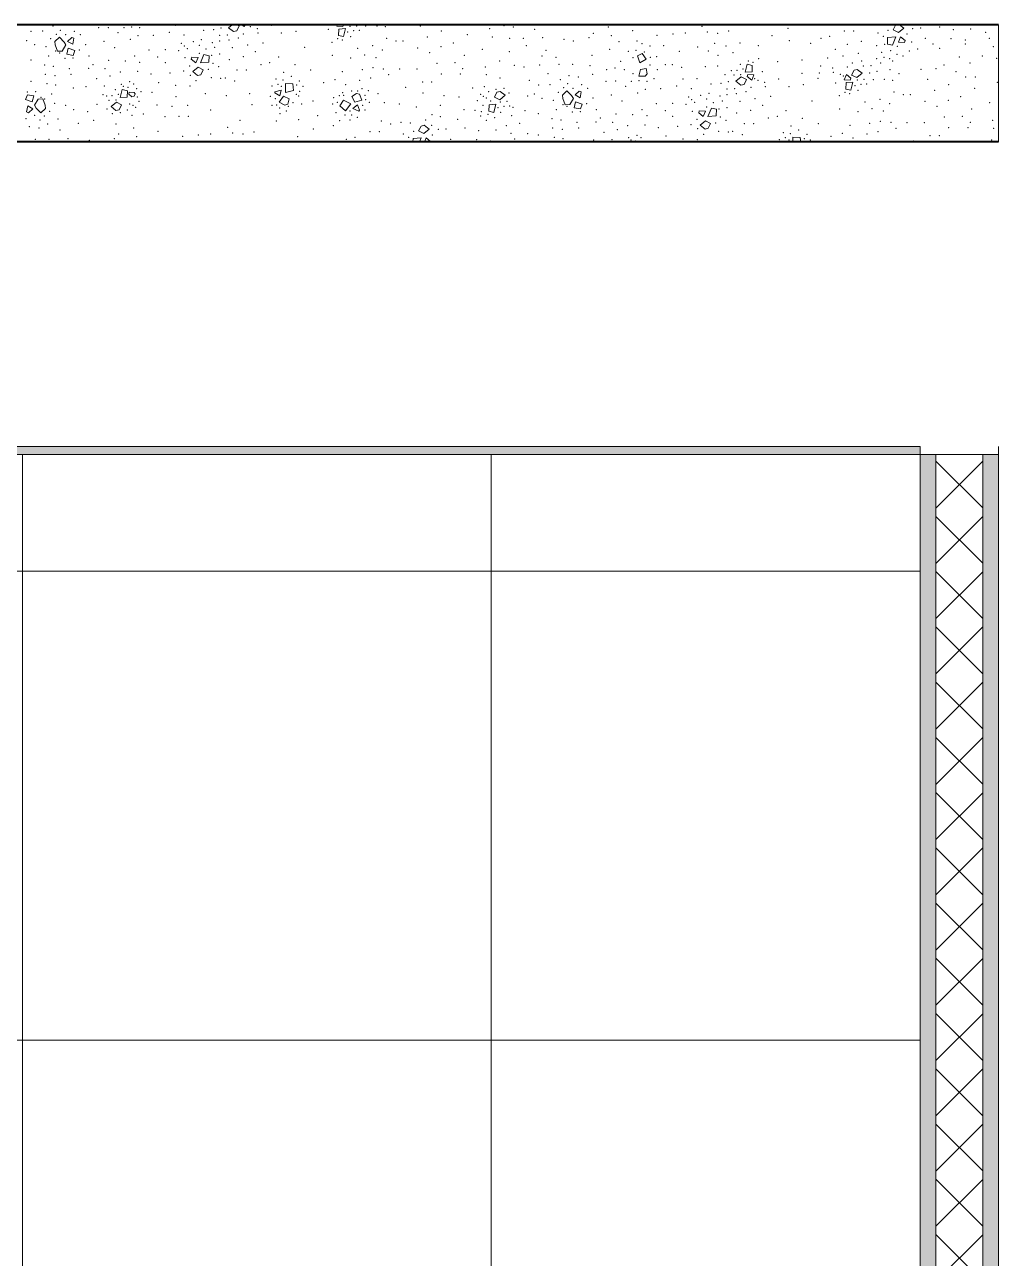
# Model space of a CAD drawing. Header units: metres. Extents: x -1.9 to 95.3, y -2.2 to 2.5.
# Drawn here: x 70.779 to 72.026, y 0.006 to 1.585 of the extents above; entities that cross this region are included whole.
import ezdxf

# ---------------------------------------------------------------- set-up
doc = ezdxf.new("R2010")
doc.units = ezdxf.units.M
doc.header["$MEASUREMENT"] = 0
for name, color, linetype in [('FORRO.EXEC', 7, 'Continuous'), ('LAJES.EST', 7, 'Continuous'), ('PAREDE CONSTRUIR', 7, 'Continuous')]:
    doc.layers.add(name, color=color, linetype=linetype)
for name, color, linetype, lineweight in [('FORRO.EXEC_Caneta_No__241', 7, 'Continuous', 13), ('LAJES.EST_Caneta_No__1', 7, 'Continuous', 40), ('LAJES.EST_Caneta_No__241', 7, 'Continuous', 13), ('PAREDE CONSTRUIR_Caneta_No__241', 7, 'Continuous', 13), ('PAREDE CONSTRUIR_Caneta_No__83', 84, 'Continuous', 0)]:
    doc.layers.add(name, color=color, linetype=linetype, lineweight=lineweight)
doc.layers.add('LAJES.EST_Caneta_No__97', color=7, linetype='Continuous', lineweight=13, true_color=0x6b6b6b)
doc.layers.add('PAREDE CONSTRUIR_Caneta_No__97', color=7, linetype='Continuous', lineweight=13, true_color=0x6b6b6b)

# ---------------------------------------------------------------- blocks, each defined once
blk = doc.blocks.new('*X251', base_point=(12.8619, -2.115))
at = {"layer": 'LAJES.EST_Caneta_No__241', "color": 7, "linetype": 'Continuous', "lineweight": 13}
for p, q in [((71.0449, 1.585), (71.0401, 1.5811)), ((71.0464, 1.5761), (71.0401, 1.5811)), ((71.0504, 1.585), (71.0536, 1.5835)), ((71.0536, 1.5835), (71.0505, 1.5771)), ((71.0603, 1.5825), (71.0573, 1.585)), ((71.0613, 1.585), (71.0603, 1.5825)), ((71.1787, 1.583), (71.1795, 1.585)), ((71.1866, 1.5826), (71.1787, 1.583)), ((71.1808, 1.5711), (71.1812, 1.5794)), ((71.1812, 1.5794), (71.1899, 1.58)), ((71.1872, 1.585), (71.1866, 1.5826)), ((71.1899, 1.58), (71.1873, 1.5697)), ((71.8913, 1.5782), (71.8944, 1.5845)), ((71.8944, 1.5845), (71.8963, 1.585)), ((71.898, 1.575), (71.9048, 1.5805)), ((71.8992, 1.585), (71.9048, 1.5805)), ((70.8178, 1.5635), (70.8236, 1.5691)), ((70.8182, 1.5593), (70.8178, 1.5635)), ((70.8236, 1.5691), (70.8297, 1.5628)), ((70.834, 1.5636), (70.8395, 1.5687)), ((70.8405, 1.5599), (70.834, 1.5636)), ((70.8395, 1.5687), (70.842, 1.5677)), ((70.842, 1.5677), (70.8405, 1.5599)), ((71.0505, 1.5771), (71.0464, 1.5761)), ((71.1808, 1.5711), (71.1873, 1.5697)), ((71.8839, 1.5602), (71.8842, 1.5685)), ((71.8842, 1.5685), (71.8947, 1.5694)), ((71.8947, 1.5694), (71.8904, 1.5588)), ((71.898, 1.575), (71.8913, 1.5782)), ((71.898, 1.5625), (71.9008, 1.5695)), ((71.9008, 1.5695), (71.9066, 1.5648)), ((71.9066, 1.5648), (71.9059, 1.5621)), ((70.8182, 1.5593), (70.8212, 1.551)), ((70.8212, 1.551), (70.8272, 1.5513)), ((70.8272, 1.5513), (70.8318, 1.5593)), ((70.8297, 1.5628), (70.8318, 1.5593)), ((70.8328, 1.5471), (70.8348, 1.5548)), ((70.8348, 1.5548), (70.8432, 1.5519)), ((70.841, 1.5457), (70.8432, 1.5519)), ((71.57, 1.5479), (71.564, 1.5451)), ((71.57, 1.5479), (71.5748, 1.541)), ((71.8839, 1.5602), (71.8904, 1.5588)), ((71.9059, 1.5621), (71.898, 1.5625)), ((70.841, 1.5457), (70.8328, 1.5471)), ((70.9924, 1.5407), (70.9931, 1.5434)), ((70.9982, 1.536), (70.9924, 1.5407)), ((70.9931, 1.5434), (71.001, 1.543)), ((71.001, 1.543), (70.9982, 1.536)), ((71.0043, 1.5361), (71.0086, 1.5467)), ((71.0147, 1.537), (71.0043, 1.5361)), ((71.0151, 1.5453), (71.0086, 1.5467)), ((71.0151, 1.5453), (71.0147, 1.537)), ((71.5667, 1.5362), (71.564, 1.5451)), ((71.5748, 1.541), (71.5667, 1.5362)), ((71.7018, 1.524), (71.7043, 1.5343)), ((71.7108, 1.5329), (71.7043, 1.5343)), ((71.7108, 1.5329), (71.7105, 1.5245)), ((71.001, 1.5305), (70.9942, 1.525)), ((71.0005, 1.5199), (70.9942, 1.525)), ((71.0046, 1.521), (71.0005, 1.5199)), ((71.001, 1.5305), (71.0077, 1.5273)), ((71.0077, 1.5273), (71.0046, 1.521)), ((71.5677, 1.5276), (71.5656, 1.519)), ((71.5737, 1.5189), (71.5656, 1.519)), ((71.5677, 1.5276), (71.5749, 1.5291)), ((71.5763, 1.5221), (71.5737, 1.5189)), ((71.5749, 1.5291), (71.5763, 1.5221)), ((71.6967, 1.5181), (71.6899, 1.5125)), ((71.6967, 1.5181), (71.7034, 1.5149)), ((71.7105, 1.5245), (71.7018, 1.524)), ((71.7043, 1.5187), (71.705, 1.5213)), ((71.7101, 1.5139), (71.7043, 1.5187)), ((71.705, 1.5213), (71.7129, 1.5209)), ((71.7129, 1.5209), (71.7101, 1.5139)), ((71.8285, 1.5144), (71.8313, 1.5214)), ((71.8313, 1.5214), (71.8371, 1.5166)), ((71.8371, 1.5166), (71.8364, 1.514)), ((71.838, 1.5205), (71.8411, 1.5268)), ((71.8447, 1.5173), (71.838, 1.5205)), ((71.8411, 1.5268), (71.8452, 1.5278)), ((71.8447, 1.5173), (71.8515, 1.5228)), ((71.8452, 1.5278), (71.8515, 1.5228)), ((70.9015, 1.4916), (70.904, 1.5019)), ((70.9105, 1.5005), (70.904, 1.5019)), ((70.9105, 1.5005), (70.9102, 1.4922)), ((71.0993, 1.499), (71.1073, 1.5013)), ((71.1073, 1.5013), (71.1056, 1.4939)), ((71.1132, 1.4983), (71.1129, 1.5097)), ((71.1224, 1.5091), (71.1129, 1.5097)), ((71.1234, 1.5009), (71.1132, 1.4983)), ((71.1224, 1.5091), (71.1234, 1.5009)), ((71.4676, 1.4949), (71.4734, 1.5005)), ((71.4734, 1.5005), (71.4795, 1.4942)), ((71.4838, 1.495), (71.4893, 1.5001)), ((71.4893, 1.5001), (71.4918, 1.4991)), ((71.6962, 1.5075), (71.6899, 1.5125)), ((71.7003, 1.5085), (71.6962, 1.5075)), ((71.7034, 1.5149), (71.7003, 1.5085)), ((71.8364, 1.514), (71.8285, 1.5144)), ((71.8306, 1.5025), (71.831, 1.5108)), ((71.8306, 1.5025), (71.8371, 1.5011)), ((71.831, 1.5108), (71.8397, 1.5114)), ((71.8397, 1.5114), (71.8371, 1.5011)), ((70.7825, 1.4954), (70.7802, 1.4892)), ((70.7886, 1.4863), (70.7802, 1.4892)), ((70.7825, 1.4954), (70.7907, 1.494)), ((70.7907, 1.494), (70.7886, 1.4863)), ((70.7962, 1.4898), (70.7916, 1.4818)), ((70.8022, 1.4901), (70.7962, 1.4898)), ((70.8052, 1.4818), (70.8022, 1.4901)), ((70.8964, 1.4857), (70.8896, 1.4802)), ((70.8964, 1.4857), (70.9031, 1.4825)), ((70.9102, 1.4922), (70.9015, 1.4916)), ((70.9123, 1.4959), (70.913, 1.4985)), ((70.9164, 1.4925), (70.9123, 1.4959)), ((70.913, 1.4985), (70.9193, 1.4982)), ((70.9164, 1.4925), (70.9191, 1.4935)), ((70.9204, 1.4966), (70.9191, 1.4935)), ((70.9204, 1.4966), (70.9193, 1.4982)), ((71.0992, 1.4977), (71.0993, 1.499)), ((71.1056, 1.4939), (71.0992, 1.4977)), ((71.1103, 1.4936), (71.1049, 1.4857)), ((71.112, 1.4818), (71.1049, 1.4857)), ((71.1103, 1.4936), (71.1179, 1.4902)), ((71.1179, 1.4902), (71.1159, 1.4834)), ((71.1827, 1.4812), (71.1871, 1.4882)), ((71.1871, 1.4882), (71.1966, 1.4838)), ((71.198, 1.4931), (71.2039, 1.497)), ((71.2018, 1.4856), (71.198, 1.4931)), ((71.2018, 1.4856), (71.2109, 1.4884)), ((71.2039, 1.497), (71.2079, 1.4959)), ((71.2079, 1.4959), (71.2109, 1.4884)), ((71.3808, 1.4922), (71.3838, 1.4986)), ((71.3874, 1.489), (71.3808, 1.4922)), ((71.3838, 1.4986), (71.3879, 1.4996)), ((71.3874, 1.489), (71.3943, 1.4946)), ((71.3879, 1.4996), (71.3943, 1.4946)), ((71.4681, 1.4907), (71.4676, 1.4949)), ((71.4681, 1.4907), (71.471, 1.4824)), ((71.477, 1.4827), (71.4817, 1.4907)), ((71.4795, 1.4942), (71.4817, 1.4907)), ((71.4826, 1.4785), (71.4846, 1.4862)), ((71.4904, 1.4913), (71.4838, 1.495)), ((71.4846, 1.4862), (71.4931, 1.4833)), ((71.4918, 1.4991), (71.4904, 1.4913)), ((70.7814, 1.4734), (70.7829, 1.4812)), ((70.7839, 1.4723), (70.7814, 1.4734)), ((70.7829, 1.4812), (70.7894, 1.4774)), ((70.7894, 1.4774), (70.7839, 1.4723)), ((70.7937, 1.4783), (70.7916, 1.4818)), ((70.7998, 1.472), (70.7937, 1.4783)), ((70.8056, 1.4776), (70.7998, 1.472)), ((70.8052, 1.4818), (70.8056, 1.4776)), ((70.8959, 1.4752), (70.8896, 1.4802)), ((70.9, 1.4762), (70.8959, 1.4752)), ((70.9031, 1.4825), (70.9, 1.4762)), ((71.1159, 1.4834), (71.112, 1.4818)), ((71.1827, 1.4812), (71.1897, 1.4748)), ((71.1966, 1.4838), (71.1897, 1.4748)), ((71.1993, 1.4778), (71.2053, 1.4825)), ((71.207, 1.4745), (71.1993, 1.4778)), ((71.2053, 1.4825), (71.2079, 1.4755)), ((71.2079, 1.4755), (71.207, 1.4745)), ((71.3734, 1.4742), (71.3737, 1.4825)), ((71.3734, 1.4742), (71.3798, 1.4728)), ((71.3737, 1.4825), (71.3824, 1.4831)), ((71.3824, 1.4831), (71.3798, 1.4728)), ((71.471, 1.4824), (71.477, 1.4827)), ((71.4908, 1.4771), (71.4826, 1.4785)), ((71.4908, 1.4771), (71.4931, 1.4833)), ((71.6422, 1.4721), (71.6429, 1.4748)), ((71.648, 1.4674), (71.6422, 1.4721)), ((71.6429, 1.4748), (71.6508, 1.4744)), ((71.6508, 1.4744), (71.648, 1.4674)), ((71.6541, 1.4675), (71.6584, 1.4781)), ((71.6649, 1.4767), (71.6584, 1.4781)), ((71.6649, 1.4767), (71.6646, 1.4684)), ((71.2835, 1.449), (71.2866, 1.4553)), ((71.2866, 1.4553), (71.2907, 1.4564)), ((71.2907, 1.4564), (71.297, 1.4513)), ((71.6508, 1.4619), (71.644, 1.4564)), ((71.6503, 1.4514), (71.644, 1.4564)), ((71.6508, 1.4619), (71.6575, 1.4587)), ((71.6646, 1.4684), (71.6541, 1.4675)), ((71.6575, 1.4587), (71.6544, 1.4524)), ((71.2763, 1.435), (71.2765, 1.4393)), ((71.2765, 1.4393), (71.2869, 1.4402)), ((71.2902, 1.4458), (71.2835, 1.449)), ((71.2869, 1.4402), (71.2848, 1.435)), ((71.2902, 1.4458), (71.297, 1.4513)), ((71.2909, 1.435), (71.293, 1.4403)), ((71.293, 1.4403), (71.2988, 1.4356)), ((71.6544, 1.4524), (71.6503, 1.4514)), ((71.7628, 1.435), (71.7627, 1.4411)), ((71.7722, 1.4405), (71.7627, 1.4411)), ((71.7722, 1.4405), (71.7728, 1.435)), ((71.2988, 1.4356), (71.2987, 1.435))]:
    blk.add_line(p, q, dxfattribs=at)
for p in [(70.8151, 1.5831), (70.8739, 1.5812), (70.886, 1.5813), (70.9063, 1.5811), (70.9161, 1.582), (70.9263, 1.5811), (70.935, 1.5845), (70.9723, 1.584), (70.9903, 1.5845), (71.0304, 1.5806), (71.0641, 1.5845), (71.0681, 1.5825), (71.0769, 1.5798), (71.0948, 1.5841), (71.1451, 1.5849), (71.1679, 1.579), (71.1955, 1.5829), (71.2043, 1.5835), (71.2159, 1.5832), (71.2302, 1.5835), (71.2408, 1.5824), (71.2855, 1.5835), (71.3747, 1.58), (71.3928, 1.5838), (71.405, 1.5819), (71.432, 1.5791), (71.5263, 1.5821), (71.6466, 1.583), (71.7565, 1.5805), (71.9164, 1.58), (71.9263, 1.5806), (71.9509, 1.582), (71.9904, 1.5795), (72.0035, 1.5847), (70.7817, 1.5647), (70.7873, 1.5764), (70.8019, 1.5767), (70.8124, 1.5671), (70.8194, 1.5728), (70.8248, 1.5779), (70.8314, 1.5722), (70.8427, 1.5766), (70.8503, 1.5723), (70.8807, 1.5636), (70.8987, 1.5746), (70.9141, 1.5662), (70.9242, 1.5708), (70.9436, 1.5715), (70.9644, 1.5753), (70.9829, 1.5719), (70.995, 1.5633), (71.0054, 1.5659), (71.0081, 1.5776), (71.0211, 1.5786), (71.0287, 1.5639), (71.0288, 1.5714), (71.0385, 1.5717), (71.0407, 1.5654), (71.0528, 1.568), (71.0592, 1.5732), (71.0778, 1.5743), (71.1079, 1.5744), (71.1263, 1.5766), (71.1798, 1.5669), (71.1858, 1.5654), (71.1925, 1.5757), (71.1963, 1.5696), (71.2003, 1.5774), (71.2075, 1.5777), (71.2425, 1.5675), (71.2545, 1.5642), (71.2635, 1.5639), (71.2948, 1.5694), (71.3124, 1.577), (71.3458, 1.5722), (71.3779, 1.5693), (71.4003, 1.5675), (71.4178, 1.5676), (71.4424, 1.5684), (71.4696, 1.5661), (71.4818, 1.5642), (71.5016, 1.5684), (71.5073, 1.5741), (71.5303, 1.5709), (71.5577, 1.5775), (71.5634, 1.5639), (71.589, 1.5712), (71.6092, 1.5731), (71.6252, 1.5742), (71.6531, 1.5755), (71.6665, 1.5741), (71.6804, 1.5767), (71.7362, 1.571), (71.7582, 1.5646), (71.7987, 1.5676), (71.8099, 1.57), (71.8289, 1.5771), (71.8407, 1.5771), (71.8506, 1.5636), (71.8717, 1.5742), (71.8787, 1.57), (71.8848, 1.5778), (71.9089, 1.5732), (71.9324, 1.5676), (71.9654, 1.5669), (71.9682, 1.5787), (71.9837, 1.5654), (72.0096, 1.5751), (72.0144, 1.5677), (70.7917, 1.5595), (70.8061, 1.5569), (70.8186, 1.5514), (70.8236, 1.5489), (70.8488, 1.5525), (70.8571, 1.5596), (70.8943, 1.5557), (70.9381, 1.5525), (70.9592, 1.5531), (70.9762, 1.5517), (70.9797, 1.5611), (70.9835, 1.5577), (70.9871, 1.5541), (71.0025, 1.5484), (71.0028, 1.5586), (71.0111, 1.5538), (71.0195, 1.5621), (71.0224, 1.5558), (71.0451, 1.5556), (71.0647, 1.5591), (71.0744, 1.5503), (71.0844, 1.5617), (71.1375, 1.5559), (71.1726, 1.5626), (71.2054, 1.5546), (71.2246, 1.5582), (71.2371, 1.5526), (71.2822, 1.5553), (71.2978, 1.5492), (71.3122, 1.5567), (71.3279, 1.5614), (71.3649, 1.5536), (71.3995, 1.5503), (71.4214, 1.5582), (71.4466, 1.5523), (71.5282, 1.5536), (71.5402, 1.5632), (71.5522, 1.551), (71.5617, 1.5523), (71.5695, 1.5607), (71.5725, 1.5502), (71.5797, 1.5577), (71.5973, 1.558), (71.6173, 1.5509), (71.6407, 1.5564), (71.6546, 1.5514), (71.6626, 1.561), (71.6772, 1.5579), (71.6862, 1.5493), (71.695, 1.5617), (71.7186, 1.5582), (71.7854, 1.561), (71.8172, 1.5536), (71.8326, 1.56), (71.8465, 1.5484), (71.8703, 1.5582), (71.8765, 1.5497), (71.8805, 1.5598), (71.8879, 1.5517), (71.8965, 1.5571), (71.9118, 1.5514), (71.9148, 1.5627), (71.9228, 1.5538), (71.9421, 1.5604), (71.9506, 1.5547), (71.9836, 1.5602), (72.0196, 1.5569), (70.787, 1.5398), (70.8046, 1.5334), (70.8099, 1.5447), (70.8159, 1.5317), (70.8305, 1.5418), (70.8409, 1.5422), (70.8614, 1.5447), (70.8666, 1.534), (70.8867, 1.5392), (70.9079, 1.5385), (70.9197, 1.5447), (70.9262, 1.537), (70.9495, 1.5435), (70.9592, 1.5363), (70.9842, 1.5428), (70.9901, 1.5323), (71.0185, 1.5457), (71.0203, 1.5355), (71.0287, 1.5473), (71.041, 1.5404), (71.0591, 1.5439), (71.0817, 1.534), (71.0929, 1.5363), (71.1042, 1.5437), (71.1252, 1.5336), (71.173, 1.5458), (71.1966, 1.5422), (71.2144, 1.546), (71.229, 1.5429), (71.307, 1.5355), (71.3302, 1.5362), (71.3421, 1.5458), (71.3875, 1.5386), (71.4062, 1.5329), (71.4386, 1.5333), (71.4414, 1.5449), (71.4596, 1.5434), (71.4632, 1.5341), (71.4807, 1.5341), (71.5031, 1.5324), (71.5055, 1.5458), (71.5424, 1.538), (71.5581, 1.5427), (71.5799, 1.5333), (71.5801, 1.5432), (71.5882, 1.544), (71.5995, 1.534), (71.6085, 1.5336), (71.6666, 1.5323), (71.6671, 1.5458), (71.6954, 1.5343), (71.7058, 1.5386), (71.7118, 1.537), (71.719, 1.5414), (71.7434, 1.5375), (71.7745, 1.5398), (71.7984, 1.5321), (71.8072, 1.5422), (71.8269, 1.5448), (71.8389, 1.536), (71.8509, 1.5385), (71.8531, 1.5322), (71.8628, 1.5325), (71.8703, 1.5416), (71.8753, 1.5361), (71.8795, 1.5434), (71.8868, 1.5417), (71.8906, 1.5383), (71.8962, 1.5469), (71.9038, 1.5447), (71.9563, 1.5332), (71.976, 1.5437), (71.9896, 1.5358), (72.0056, 1.545), (72.0239, 1.5421), (70.8055, 1.5214), (70.8179, 1.5197), (70.8364, 1.5288), (70.8385, 1.5215), (70.8609, 1.5292), (70.871, 1.5159), (70.882, 1.5288), (70.8882, 1.5192), (70.9013, 1.5244), (70.9235, 1.5253), (70.9407, 1.5219), (70.9653, 1.5233), (70.9826, 1.5255), (70.991, 1.5203), (71.0142, 1.5277), (71.0181, 1.5172), (71.0273, 1.5313), (71.0302, 1.5164), (71.0359, 1.5169), (71.0509, 1.5269), (71.0627, 1.5268), (71.1106, 1.5239), (71.1206, 1.5188), (71.1454, 1.5268), (71.186, 1.5247), (71.2113, 1.5272), (71.2221, 1.5166), (71.2251, 1.5298), (71.2385, 1.5284), (71.245, 1.5209), (71.2591, 1.5282), (71.2813, 1.5282), (71.3126, 1.5219), (71.337, 1.5219), (71.34, 1.5285), (71.3688, 1.531), (71.3701, 1.5208), (71.3879, 1.5168), (71.4184, 1.531), (71.449, 1.5225), (71.476, 1.5197), (71.4882, 1.5179), (71.5063, 1.5216), (71.5245, 1.5272), (71.5352, 1.5295), (71.5469, 1.5273), (71.5579, 1.5224), (71.5848, 1.5159), (71.5894, 1.5272), (71.6205, 1.5304), (71.6402, 1.5159), (71.6505, 1.5314), (71.6757, 1.5208), (71.6841, 1.5262), (71.6873, 1.5204), (71.6913, 1.5265), (71.6961, 1.5211), (71.6991, 1.5282), (71.7139, 1.5159), (71.7237, 1.5249), (71.7747, 1.5227), (71.7949, 1.5163), (71.7969, 1.5232), (71.8138, 1.5296), (71.8147, 1.5241), (71.8235, 1.5214), (71.8276, 1.5194), (71.8324, 1.5307), (71.8612, 1.5233), (71.8705, 1.5253), (71.8874, 1.5275), (71.8986, 1.5225), (71.9267, 1.5279), (71.9461, 1.5286), (71.9717, 1.5248), (71.9843, 1.5181), (71.9964, 1.5182), (70.787, 1.5123), (70.8075, 1.5093), (70.8188, 1.5077), (70.8414, 1.5041), (70.8577, 1.5058), (70.8811, 1.5063), (70.8951, 1.502), (70.9028, 1.5088), (70.9055, 1.5062), (70.9115, 1.5047), (70.9136, 1.512), (70.9187, 1.509), (70.9224, 1.5033), (70.9504, 1.5109), (70.9725, 1.5073), (70.9907, 1.5065), (70.9986, 1.5134), (71.0481, 1.5128), (71.0957, 1.5063), (71.1008, 1.5153), (71.1033, 1.5088), (71.1079, 1.5062), (71.1098, 1.5143), (71.1275, 1.5077), (71.1308, 1.5131), (71.1353, 1.506), (71.1617, 1.5106), (71.1763, 1.5144), (71.19, 1.5084), (71.208, 1.5136), (71.2108, 1.5031), (71.2191, 1.5004), (71.2671, 1.5049), (71.2885, 1.5115), (71.3004, 1.5116), (71.3529, 1.5041), (71.3675, 1.5058), (71.3825, 1.5023), (71.3928, 1.5037), (71.4253, 1.5138), (71.4371, 1.5078), (71.4517, 1.5081), (71.4649, 1.5145), (71.4693, 1.5043), (71.4746, 1.5093), (71.4813, 1.5036), (71.4925, 1.508), (71.5001, 1.5037), (71.5237, 1.5126), (71.5358, 1.5127), (71.5485, 1.506), (71.5561, 1.5125), (71.5659, 1.5134), (71.574, 1.5022), (71.5761, 1.5125), (71.5934, 1.5029), (71.6142, 1.5067), (71.6222, 1.5154), (71.6327, 1.5033), (71.6579, 1.509), (71.6709, 1.51), (71.6786, 1.5028), (71.6802, 1.512), (71.6883, 1.5031), (71.709, 1.5046), (71.718, 1.5139), (71.7267, 1.5112), (71.7276, 1.5057), (71.7446, 1.5155), (71.7578, 1.5058), (71.7761, 1.508), (71.8177, 1.5104), (71.8423, 1.5071), (71.8453, 1.5143), (71.8461, 1.501), (71.8501, 1.5088), (71.8541, 1.5149), (71.8574, 1.5091), (71.8657, 1.5146), (71.88, 1.5149), (71.8906, 1.5138), (71.9353, 1.5149), (71.9446, 1.5008), (71.9622, 1.5084), (71.9957, 1.5036), (72.0245, 1.5114), (70.7826, 1.4989), (70.7929, 1.4993), (70.7998, 1.4922), (70.8048, 1.4897), (70.8135, 1.4964), (70.8794, 1.4954), (70.8838, 1.4939), (70.887, 1.4881), (70.891, 1.4942), (70.8958, 1.4887), (70.8988, 1.4959), (70.9234, 1.4926), (70.9253, 1.4868), (70.9281, 1.4993), (70.9422, 1.4984), (70.9727, 1.493), (71.0105, 1.4966), (71.0373, 1.4942), (71.0672, 1.4965), (71.0937, 1.4931), (71.1002, 1.4904), (71.1225, 1.4852), (71.127, 1.4958), (71.1301, 1.4939), (71.1311, 1.4996), (71.1483, 1.4873), (71.1746, 1.4917), (71.1796, 1.4855), (71.1818, 1.4941), (71.1863, 1.4979), (71.1874, 1.4945), (71.1976, 1.4999), (71.2054, 1.4999), (71.215, 1.4946), (71.2158, 1.4891), (71.2206, 1.4857), (71.2315, 1.4969), (71.2395, 1.4851), (71.2891, 1.4974), (71.316, 1.4942), (71.3353, 1.4926), (71.3586, 1.4879), (71.3628, 1.4957), (71.3662, 1.4931), (71.3703, 1.4912), (71.3734, 1.4991), (71.3758, 1.4873), (71.388, 1.486), (71.3968, 1.4867), (71.3993, 1.4977), (71.4231, 1.4939), (71.4315, 1.4961), (71.4416, 1.4909), (71.4559, 1.4883), (71.4623, 1.4985), (71.5069, 1.491), (71.5305, 1.495), (71.5441, 1.4871), (71.5639, 1.4976), (71.609, 1.4845), (71.6295, 1.4925), (71.6333, 1.4891), (71.637, 1.4855), (71.6448, 1.4947), (71.6526, 1.49), (71.6552, 1.4973), (71.6609, 1.4852), (71.6693, 1.4935), (71.6723, 1.4872), (71.6785, 1.4953), (71.6905, 1.4968), (71.6949, 1.487), (71.7026, 1.4994), (71.7145, 1.4905), (71.7342, 1.4931), (71.7874, 1.4873), (71.8224, 1.494), (71.8296, 1.4983), (71.8356, 1.4968), (71.8553, 1.486), (71.8744, 1.4896), (71.8923, 1.4989), (71.9043, 1.4956), (71.9133, 1.4953), (71.932, 1.4868), (71.962, 1.4881), (71.9777, 1.4928), (72.0147, 1.485), (70.792, 1.4689), (70.811, 1.4739), (70.8173, 1.4842), (70.8317, 1.4816), (70.8417, 1.4764), (70.8598, 1.4738), (70.8715, 1.4831), (70.8845, 1.477), (70.8911, 1.4711), (70.9013, 1.4724), (70.9104, 1.4756), (70.9136, 1.4836), (70.9163, 1.469), (70.9177, 1.4816), (70.921, 1.4791), (70.931, 1.4706), (70.9485, 1.4822), (70.9678, 1.4805), (70.9878, 1.4819), (71.0171, 1.4759), (71.0701, 1.4825), (71.0958, 1.4818), (71.1016, 1.4821), (71.1057, 1.4783), (71.1062, 1.4713), (71.1143, 1.4744), (71.1165, 1.4803), (71.1338, 1.4834), (71.1541, 1.4686), (71.1735, 1.4834), (71.1779, 1.4725), (71.1891, 1.4693), (71.1958, 1.4743), (71.1976, 1.4694), (71.2117, 1.4818), (71.215, 1.4756), (71.259, 1.4835), (71.2807, 1.4797), (71.3005, 1.4698), (71.3112, 1.4817), (71.3416, 1.4764), (71.3557, 1.4755), (71.3637, 1.4738), (71.366, 1.4816), (71.3723, 1.4701), (71.3851, 1.4789), (71.3888, 1.4728), (71.3928, 1.4805), (71.4001, 1.4808), (71.4044, 1.4793), (71.4197, 1.4749), (71.4368, 1.4712), (71.4597, 1.4761), (71.4684, 1.4828), (71.4734, 1.4803), (71.4803, 1.4732), (71.4907, 1.4736), (71.4986, 1.4839), (71.5112, 1.4762), (71.5365, 1.4706), (71.5577, 1.4699), (71.5696, 1.4761), (71.5879, 1.4839), (71.5993, 1.4749), (71.626, 1.4831), (71.634, 1.4742), (71.6523, 1.4798), (71.6683, 1.4771), (71.6785, 1.4787), (71.6908, 1.4718), (71.7089, 1.4753), (71.7242, 1.4817), (71.754, 1.4751), (71.8228, 1.4772), (71.8464, 1.4736), (71.8642, 1.4774), (71.8788, 1.4743), (71.8869, 1.484), (71.9476, 1.4806), (71.9919, 1.4772), (70.7808, 1.4645), (70.785, 1.4546), (70.7972, 1.4527), (70.7986, 1.4632), (70.804, 1.4682), (70.8083, 1.4579), (70.8215, 1.4644), (70.8479, 1.4587), (70.8673, 1.4625), (70.8959, 1.4579), (70.9185, 1.4529), (70.9587, 1.4674), (70.9765, 1.4677), (70.9884, 1.4678), (71.0388, 1.4538), (71.0547, 1.4627), (71.1013, 1.4616), (71.1301, 1.4635), (71.1743, 1.4559), (71.1825, 1.4623), (71.1955, 1.4628), (71.2051, 1.4666), (71.2357, 1.4619), (71.2479, 1.4579), (71.261, 1.4599), (71.2731, 1.4591), (71.2926, 1.4629), (71.3002, 1.456), (71.3113, 1.4674), (71.3334, 1.4638), (71.3431, 1.4528), (71.363, 1.4681), (71.3702, 1.4627), (71.3811, 1.466), (71.3957, 1.4556), (71.4027, 1.4684), (71.4129, 1.4588), (71.4544, 1.4648), (71.4553, 1.4528), (71.4657, 1.4631), (71.4862, 1.4602), (71.4884, 1.4529), (71.5107, 1.4606), (71.5164, 1.4654), (71.5319, 1.4602), (71.5511, 1.4558), (71.5733, 1.4567), (71.576, 1.4684), (71.5905, 1.4533), (71.609, 1.4677), (71.6151, 1.4547), (71.6324, 1.4569), (71.6399, 1.4637), (71.664, 1.4591), (71.6701, 1.4669), (71.6771, 1.4627), (71.7007, 1.4583), (71.7125, 1.4582), (71.7315, 1.4654), (71.7427, 1.4677), (71.7604, 1.4553), (71.775, 1.465), (71.7953, 1.4582), (71.8359, 1.4561), (71.8611, 1.4586), (71.8749, 1.4612), (71.8883, 1.4598), (71.9089, 1.4596), (71.9312, 1.4596), (71.9568, 1.4669), (71.9624, 1.4533), (71.98, 1.4676), (71.9869, 1.4533), (71.9899, 1.4599), (72.0186, 1.4624), (70.7925, 1.4384), (70.81, 1.4384), (70.8242, 1.45), (70.8346, 1.4392), (70.8618, 1.4369), (70.8938, 1.4392), (70.8995, 1.4449), (70.9225, 1.4417), (70.9499, 1.4483), (70.9812, 1.442), (71.0014, 1.4439), (71.0174, 1.445), (71.0453, 1.4463), (71.0588, 1.4449), (71.0726, 1.4475), (71.1285, 1.4418), (71.1487, 1.4513), (71.191, 1.4384), (71.2021, 1.4408), (71.2212, 1.4479), (71.233, 1.4479), (71.264, 1.445), (71.2709, 1.4408), (71.277, 1.4486), (71.3011, 1.444), (71.3086, 1.4509), (71.3186, 1.4514), (71.3246, 1.4384), (71.3577, 1.4377), (71.3604, 1.4495), (71.3826, 1.4503), (71.4018, 1.4459), (71.4066, 1.4385), (71.423, 1.4455), (71.4368, 1.4437), (71.4573, 1.4407), (71.4677, 1.4511), (71.4686, 1.4391), (71.5075, 1.4372), (71.5208, 1.4473), (71.531, 1.4377), (71.538, 1.4506), (71.5526, 1.4402), (71.5553, 1.4376), (71.5634, 1.4434), (71.5685, 1.4404), (71.6002, 1.4423), (71.6223, 1.4387), (71.6405, 1.4379), (71.6408, 1.4517), (71.6484, 1.4448), (71.6679, 1.4486), (71.68, 1.4478), (71.6857, 1.4483), (71.6979, 1.4442), (71.7455, 1.4377), (71.7507, 1.4467), (71.7532, 1.4402), (71.7577, 1.4376), (71.7596, 1.4457), (71.7704, 1.4503), (71.7773, 1.4391), (71.7807, 1.4446), (71.7851, 1.4374), (71.8115, 1.442), (71.8261, 1.4458), (71.8398, 1.4398), (71.8578, 1.445), (71.8719, 1.448), (71.8948, 1.4523), (71.9383, 1.4429), (71.9502, 1.443), (72.0173, 1.4372), (72.0199, 1.4522), (70.874, 1.435), (71.1504, 1.4354), (71.3759, 1.4362), (71.4912, 1.4355), (71.5614, 1.4361), (71.9169, 1.4363), (72.0027, 1.4355)]:
    blk.add_point(p, dxfattribs=at)

msp = doc.modelspace()

# ---------------------------------------------------------------- hatches: boundary and pattern name
at = {"layer": 'FORRO.EXEC', "linetype": 'Continuous', "lineweight": 0, "true_color": 0xffffff}
msp.add_hatch(color=7, dxfattribs=at).paths.add_polyline_path([(69.576, 1.035), (71.926, 1.035), (71.926, 1.045), (69.576, 1.045)])
at = {"layer": 'PAREDE CONSTRUIR', "linetype": 'Continuous', "lineweight": 0, "true_color": 0xffffff}
for points in [[(71.926, 1.035), (71.926, -2.115), (71.946, -2.115), (71.946, 1.035)], [(72.006, -2.115), (72.026, -2.115), (72.026, 1.035), (72.006, 1.035)]]:
    msp.add_hatch(color=7, dxfattribs=at).paths.add_polyline_path(points)
at = {"layer": 'PAREDE CONSTRUIR_Caneta_No__83', "linetype": 'Continuous', "lineweight": 0}
h = msp.add_hatch(dxfattribs=at)
h.set_pattern_fill('Placomur_0012', color=84, style=0, pattern_type=2)
h.set_pattern_definition([(45, (12.861917, -2.115), (-0.03535534, 0.03535534), []), (135, (12.861917, -2.115), (0.03535534, 0.03535534), [])])
h.paths.add_polyline_path([(71.946, 1.035), (71.946, -2.115), (72.006, -2.115), (72.006, 1.035)])
at = {"layer": 'PAREDE CONSTRUIR_Caneta_No__97', "linetype": 'Continuous', "lineweight": 13, "true_color": 0x6b6b6b}
h = msp.add_hatch(dxfattribs=at)
h.set_pattern_fill('Ceramica_60_x_60_0012', color=251, style=0, pattern_type=2)
h.set_pattern_definition([(180, (69.57595, -2.115), (0, 0.6), []), (90, (69.57595, -2.115), (0.6, 0), [])])
h.paths.add_polyline_path([(69.576, 1.035), (69.576, 0.037), (69.595, 0.037), (69.595, -1.105), (69.631, -1.105), (69.638, -1.1079), (69.641, -1.115), (69.638, -1.1221), (69.631, -1.125), (69.595, -1.125), (69.595, -2.115), (71.926, -2.115), (71.926, 1.035)])

# ---------------------------------------------------------------- linework, layer by layer
at = {"layer": 'FORRO.EXEC_Caneta_No__241', "color": 7, "linetype": 'Continuous', "lineweight": 13}
for p, q in [((71.926, 1.045), (69.576, 1.045)), ((71.926, 1.045), (71.926, 1.035)), ((72.026, 1.035), (72.026, 1.045)), ((71.926, 1.035), (69.576, 1.035))]:
    msp.add_line(p, q, dxfattribs=at)
at = {"layer": 'LAJES.EST_Caneta_No__1', "color": 7, "linetype": 'Continuous', "lineweight": 40}
for p, q in [((72.026, 1.585), (69.576, 1.585)), ((72.026, 1.435), (69.576, 1.435))]:
    msp.add_line(p, q, dxfattribs=at)
at = {"layer": 'LAJES.EST_Caneta_No__97', "color": 251, "linetype": 'Continuous', "lineweight": 13, "true_color": 0x6b6b6b}
msp.add_line((72.026, 1.585), (72.026, 1.435), dxfattribs=at)
at = {"layer": 'PAREDE CONSTRUIR_Caneta_No__241', "color": 7, "linetype": 'Continuous', "lineweight": 13}
for p, q in [((71.926, 1.035), (71.926, -2.115)), ((71.946, 1.035), (71.946, -2.115)), ((72.006, 1.035), (72.006, -2.115)), ((72.026, 1.035), (72.026, -2.015))]:
    msp.add_line(p, q, dxfattribs=at)
at = {"layer": 'PAREDE CONSTRUIR_Caneta_No__241', "color": 7, "linetype": 'Continuous', "lineweight": 13, "flags": 128}
msp.add_lwpolyline([(72.026, 1.035), (72.006, 1.035), (71.946, 1.035), (71.926, 1.035)], dxfattribs=at)

# ---------------------------------------------------------------- block references
at = {"layer": 'LAJES.EST', "lineweight": 0}
msp.add_blockref('*X251', (12.8619, -2.115), dxfattribs=at)

doc.saveas('drawing.dxf')
